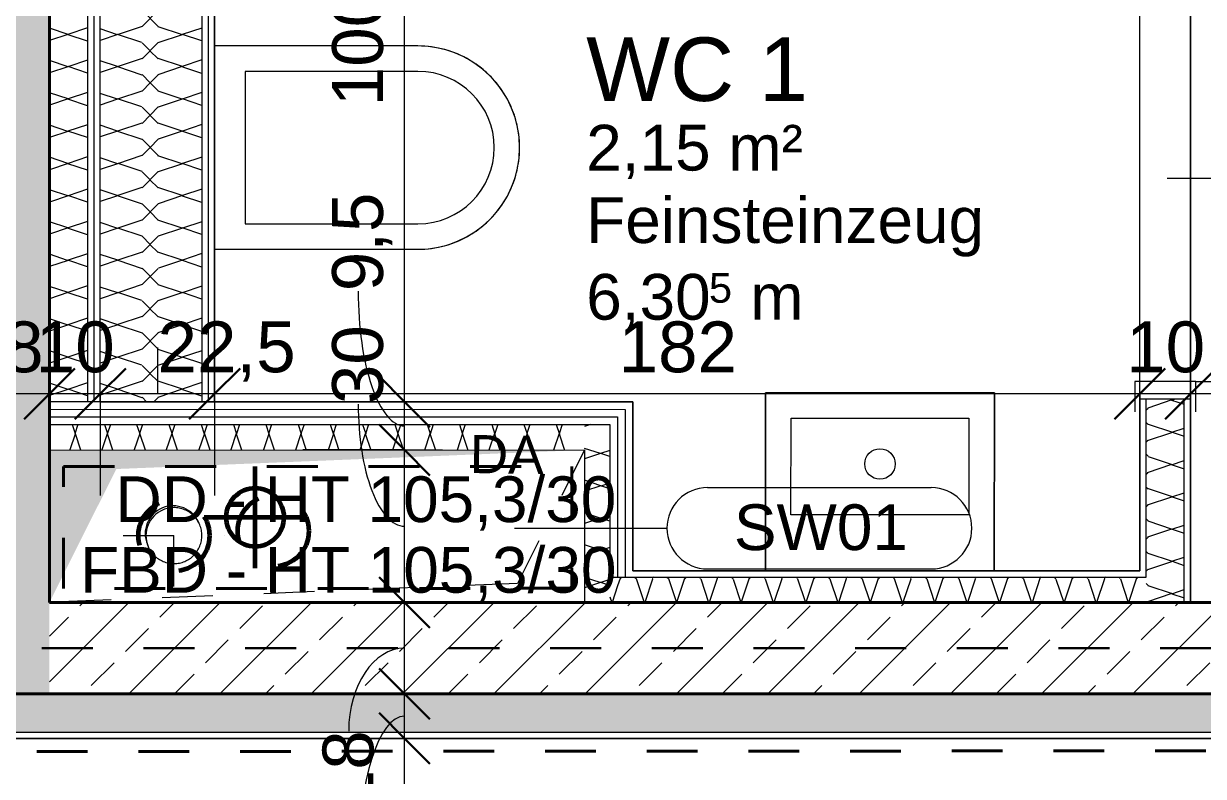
# Model space of a CAD drawing. Header units: metres. Extents: x -67.4 to -19.1, y 43.9 to 93.
# Drawn here: x -45.079 to -42.758, y 62.369 to 63.85 of the extents above; entities that cross this region are included whole.
import ezdxf

# ---------------------------------------------------------------- set-up
doc = ezdxf.new("R2010")
doc.units = ezdxf.units.M
for name, pattern in [('Strich Punkt', [0.015875, 0.00635, -0.004763, 0, -0.004763]), ('Strich Punkt Mittel', [0.015875, 0.00635, -0.004763, 0, -0.004763]), ('Verdeckt', [0.003, 0.002, -0.001])]:
    doc.linetypes.add(name, pattern=pattern)
for name, color, linetype, lineweight in [('A-DETL-GENF_', 92, 'Continuous', 13), ('A_2D', 7, 'Continuous', 13), ('A_Bemassung-50_', 4, 'Continuous', 9), ('A_Bemassung_', 4, 'Continuous', 9), ('A_Beschriftung_', 7, 'Continuous', 9), ('A_Brandabschnitte', 30, 'Verdeckt', 50), ('A_Decken', 8, 'Continuous', 13), ('A_Durchbruch_Projektion', 8, 'Verdeckt', 5), ('A_Kanal_RW', 150, 'Strich Punkt', 100), ('A_Kanal_SW', 34, 'Strich Punkt', 100), ('A_Raeume_', 7, 'Continuous', 5), ('A_Raeume_Beschriftung_', 7, 'Continuous', 9), ('A_Raster_', 1, 'Continuous', 9), ('A_Sanitaer', 3, 'Continuous', 13), ('A_Tueren', 31, 'Continuous', 13), ('A_Waende', 7, 'Continuous', 13), ('P-PIPE', 3, 'Continuous', 5), ('P-PIPE-CNTR', 3, 'Continuous', 5), ('Text', 130, 'Continuous', 9)]:
    doc.layers.add(name, color=color, linetype=linetype, lineweight=lineweight)
doc.styles.add('Arial_2', font='arial.ttf', dxfattribs={"height": 0.09})
doc.styles.add('Arial_3', font='arial.ttf', dxfattribs={"height": 0.125})
doc.styles.add('Arial_4', font='arial.ttf', dxfattribs={"height": 0.05849})
doc.styles.add('Arial_5', font='arial.ttf', dxfattribs={"height": 0.1})
doc.styles.add('Arial_7', font='arial.ttf', dxfattribs={"height": 0.075})
doc.dimstyles.new('WGA-Bemaßung', dxfattribs={"dimscale": 0.3048, "dimtxt": 0.102026, "dimasz": 0.328084, "dimexe": 0.246063, "dimexo": 0.0625, "dimgap": 0.04101, "dimtad": 1, "dimdec": 1, "dimlfac": 100, "dimrnd": 0.5, "dimdsep": 46, "dimtxsty": 'Arial_5', "dimblk1": 'OBLIQUE', "dimblk2": 'OBLIQUE', "dimsah": 1, "dimcen": 0.09, "dimdle": 0.246063, "dimazin": 2, "dimtfac": 1, "dimtdec": 4, "dimtix": 1, "dimtmove": 0, "dimatfit": 3, "dimfxl": 0.656168, "dimfxlon": 1, "dimtvp": 1, "dimtolj": 1, "dimtzin": 0, "dimarcsym": 2})
doc.dimstyles.new('WGA-Bemaßung_1', dxfattribs={"dimscale": 0.3048, "dimtxt": 0.102026, "dimasz": 0.328084, "dimexe": 0.246063, "dimexo": 0.0625, "dimgap": 0.04101, "dimtad": 1, "dimdec": 1, "dimlfac": 100, "dimrnd": 0.5, "dimdsep": 46, "dimtxsty": 'Arial_5', "dimblk1": 'OBLIQUE', "dimblk2": 'OBLIQUE', "dimsah": 1, "dimcen": 0.09, "dimdle": 0.246063, "dimazin": 2, "dimtfac": 1, "dimtdec": 4, "dimtix": 1, "dimtmove": 1, "dimatfit": 3, "dimfxl": 0.656168, "dimfxlon": 1, "dimtvp": 1, "dimtolj": 1, "dimtzin": 0, "dimarcsym": 2})
doc.dimstyles.new('WGA-Bemaßung_2', dxfattribs={"dimscale": 0.3048, "dimtxt": 0.102026, "dimasz": 0.328084, "dimexe": 0.246063, "dimexo": 0.0625, "dimgap": 0.04101, "dimtad": 1, "dimdec": 1, "dimlfac": 100, "dimrnd": 0.5, "dimdsep": 46, "dimtxsty": 'Arial_5', "dimblk1": 'OBLIQUE', "dimblk2": 'OBLIQUE', "dimsah": 1, "dimcen": 0.09, "dimdle": 0.246063, "dimazin": 2, "dimtfac": 1, "dimtdec": 4, "dimtix": 1, "dimtmove": 2, "dimatfit": 3, "dimfxl": 0.656168, "dimfxlon": 1, "dimtvp": 1, "dimtolj": 1, "dimtzin": 0, "dimarcsym": 2})
doc.dimstyles.new('WGA-Bemaßung_4', dxfattribs={"dimscale": 0.3048, "dimtxt": 0.102026, "dimasz": 0.328084, "dimexe": 0.246063, "dimexo": 0.0625, "dimgap": 0.04101, "dimtad": 1, "dimdec": 1, "dimlfac": 100, "dimrnd": 0.5, "dimdsep": 46, "dimtxsty": 'Arial_5', "dimblk1": 'OBLIQUE', "dimblk2": 'OBLIQUE', "dimsah": 1, "dimcen": 0.09, "dimdle": 0.246063, "dimazin": 2, "dimtfac": 1, "dimtdec": 4, "dimtix": 1, "dimtmove": 0, "dimatfit": 3, "dimfxl": 0.656168, "dimfxlon": 1, "dimtvp": 1, "dimtolj": 1, "dimtzin": 0, "dimarcsym": 2})
pattern_1 = [(45, (0, 0), (-0.08980256, 0.08980256), []), (45, (0.0898, 0), (-0.08980256, 0.08980256), [0.0635, -0.03175])]

# ---------------------------------------------------------------- blocks, each defined once
blk = doc.blocks.new('UZ_D1 - SL_0800x2000_Zimmertür_Stahlzarge_GK-7175609-263_PP_00EG_BT2')
at = {"layer": 'A_Tueren', "lineweight": 5}
for p, q in [((0.4, 0.06), (0.4, 0.86)), ((-0.46, 0.06), (-0.4, 0.06)), ((-0.4, 0.06), (-0.4, -0.06)), ((0.4, 0.06), (0.4, -0.06)), ((0.46, 0.06), (0.4, 0.06)), ((-0.4, -0.06), (-0.46, -0.06)), ((0.4, -0.06), (0.46, -0.06))]:
    blk.add_line(p, q, dxfattribs=at)
blk.add_arc((0.4, 0.06), 0.8, 90, 180, dxfattribs=at)
blk = doc.blocks.new('Sani_WC-Wandbasierend - 400x600-3803100-263_PP_00EG_BT2')
at = {"layer": 'A_Sanitaer', "lineweight": 5}
for p, q in [((-0.075, 0.5125), (-0.075, 0.1125)), ((-0.075, 0.5125), (-0.075, 0.1125)), ((-0.025, 0.5125), (-0.025, 0.1725)), ((0.275, 0.1725), (0.275, 0.5125)), ((0.325, 0.1125), (0.325, 0.5125)), ((0.325, 0.1125), (0.325, 0.5125)), ((-0.025, 0.1725), (0.275, 0.1725)), ((-0.075, 0.1125), (0.325, 0.1125))]:
    blk.add_line(p, q, dxfattribs=at)
for radius, start, end in [(0.2, 0, 180), (0.2, 112.8529, 118.3339), (0.2, 101.334, 112.8529), (0.2, 97.6033, 101.334), (0.2, 82.3967, 97.6033), (0.2, 78.666, 82.3967), (0.2, 67.1471, 78.666), (0.2, 61.6661, 67.1471), (0.2, 118.3339, 128.1952), (0.2, 51.8048, 61.6661), (0.2, 134.0719, 143.7338), (0.15, 0, 180), (0.2, 128.1952, 134.0719), (0.2, 45.9281, 51.8048), (0.2, 36.2662, 45.9281), (0.2, 143.7338, 149.4915), (0.2, 30.5085, 36.2662), (0.2, 152.2044, 159.851), (0.2, 149.4915, 152.0709), (0.2, 20.149, 30.5085), (0.2, 159.851, 164.7803), (0.2, 15.2197, 20.149), (0.2, 164.7803, 180), (0.2, 0, 15.2197)]:
    blk.add_arc((0.125, 0.5125), radius, start, end, dxfattribs=at)
blk = doc.blocks.new('Symbol_Schatten_Verdeckt_unten - Bodendurchbruch_Schatten_Verdeckt_unten-5766305-263_PP_00EG_BT2')
at = {"layer": 'A_Durchbruch_Projektion'}
for p, q in [((-0.3948, 0.1125), (0.5263, 0.15)), ((-0.5263, -0.15), (-0.3948, 0.1125))]:
    blk.add_line(p, q, dxfattribs=at)
blk = doc.blocks.new('Symbol_Schatten - Bodendurchbruch_Schatten-5766304-263_PP_00EG_BT2')
at = {"layer": 'A-DETL-GENF_'}
blk.add_hatch(color=256, dxfattribs=at).paths.add_polyline_path([(-0.5263, -0.15), (-0.3948, 0.1125), (0.5263, 0.15), (-0.5263, 0.15), (-0.5263, 0.024)])
blk = doc.blocks.new('Sani_Handwaschbecken_Wandbasiert_eckig - 450 x 350-10186221-263_PP_00EG_BT2')
at = {"layer": 'A_Sanitaer', "lineweight": 5}
for p, q in [((0.3476, 0.3813), (-0.1024, 0.3813)), ((-0.1024, 0.3813), (-0.1024, 0.0313)), ((-0.1024, 0.0313), (-0.1024, 0.3813)), ((-0.1024, 0.3813), (0.3476, 0.3813)), ((0.3476, 0.0313), (0.3476, 0.3813)), ((0.3476, 0.3813), (0.3476, 0.0313)), ((-0.0524, 0.1413), (-0.0524, 0.3313)), ((-0.0524, 0.3313), (0.2976, 0.3313)), ((0.2976, 0.3313), (0.2976, 0.1413)), ((0.2976, 0.1413), (-0.0524, 0.1413))]:
    blk.add_line(p, q, dxfattribs=at)
blk.add_circle((0.1226, 0.2413), 0.03, dxfattribs=at)
blk = doc.blocks.new('BS_Tuer_PP - rechts-10002445-263_PP_00EG_BT2')
at = {"layer": 'A_Beschriftung_'}
blk.add_line((0, 0.000124), (0, -0.010513), dxfattribs=at)
blk = doc.blocks.new('DIMBLOCK181-263_PP_00EG_BT2')
at = {"layer": 'A_Bemassung-50_', "lineweight": 35, "transparency": 16777216}
for p, q in [((-44.3301, 62.4438), (-44.3801, 62.4938)), ((-44.3301, 62.4438), (-44.2801, 62.3938)), ((-44.3302, 60.6361), (-44.3802, 60.6861)), ((-44.3302, 60.6361), (-44.2802, 60.5861))]:
    blk.add_line(p, q, dxfattribs=at)
at = {"layer": 'A_Bemassung-50_', "transparency": 16777216}
for p, q in [((-44.3301, 62.4438), (-44.5301, 62.4438)), ((-44.3302, 60.6361), (-44.3301, 62.4438)), ((-44.3301, 62.4438), (-44.2551, 62.4438)), ((-44.3302, 60.6361), (-44.5302, 60.6361)), ((-44.3302, 60.6361), (-44.2552, 60.6361))]:
    blk.add_line(p, q, dxfattribs=at)
at = {"layer": 'A_Bemassung-50_', "color": 0, "transparency": 16777216, "insert": (-44.4725, 61.4246), "char_height": 0.1, "width": 0.276883, "attachment_point": 1, "rotation": 90, "line_spacing_factor": 0.941778, "style": 'Arial_5'}
blk.add_mtext('181', dxfattribs=at)
blk = doc.blocks.new('_Oblique')
at = {"color": 0, "linetype": 'ByBlock', "lineweight": -2}
blk.add_line((-0.5, -0.5), (0.5, 0.5), dxfattribs=at)
blk = doc.blocks.new('DIMBLOCK182-263_PP_00EG_BT2')
at = {"layer": 'A_Bemassung-50_', "lineweight": 35, "transparency": 16777216}
for p, q in [((-44.3301, 62.5313), (-44.3801, 62.5813)), ((-44.3301, 62.5313), (-44.2801, 62.4813)), ((-44.3301, 62.4438), (-44.3801, 62.4938)), ((-44.3301, 62.4438), (-44.2801, 62.3938))]:
    blk.add_line(p, q, dxfattribs=at)
at = {"layer": 'A_Bemassung-50_', "transparency": 16777216}
for p, q in [((-44.3301, 62.5313), (-44.4363, 62.5313)), ((-44.3301, 62.4438), (-44.3301, 62.5313)), ((-44.3301, 62.5313), (-44.2551, 62.5313)), ((-44.3301, 62.4438), (-44.5301, 62.4438)), ((-44.3301, 62.4438), (-44.2551, 62.4438))]:
    blk.add_line(p, q, dxfattribs=at)
blk.add_ellipse((-44.3301, 62.2039), major_axis=(0, 0.2836), ratio=0.320769, start_param=0, end_param=1.570796, dxfattribs=at)
at = {"layer": 'A_Bemassung-50_', "color": 0, "transparency": 16777216, "insert": (-44.4725, 62.127), "char_height": 0.1, "width": 0.092294, "attachment_point": 1, "rotation": 90, "line_spacing_factor": 0.941778, "style": 'Arial_5'}
blk.add_mtext('9', dxfattribs=at)
blk = doc.blocks.new('DIMBLOCK183-263_PP_00EG_BT2')
at = {"layer": 'A_Bemassung-50_', "lineweight": 35, "transparency": 16777216}
for p, q in [((-44.3301, 62.7113), (-44.3801, 62.7613)), ((-44.3301, 62.7113), (-44.2801, 62.6613)), ((-44.3301, 62.5313), (-44.3801, 62.5813)), ((-44.3301, 62.5313), (-44.2801, 62.4813))]:
    blk.add_line(p, q, dxfattribs=at)
at = {"layer": 'A_Bemassung-50_', "transparency": 16777216}
for p, q in [((-44.3301, 62.7113), (-44.5301, 62.7113)), ((-44.3301, 62.5313), (-44.3301, 62.7113)), ((-44.3301, 62.7113), (-44.2551, 62.7113)), ((-44.3301, 62.5313), (-44.4363, 62.5313)), ((-44.3301, 62.5313), (-44.2551, 62.5313))]:
    blk.add_line(p, q, dxfattribs=at)
blk.add_ellipse((-44.3301, 62.4581), major_axis=(0, 0.1631), ratio=0.672834, start_param=0, end_param=1.570796, dxfattribs=at)
at = {"layer": 'A_Bemassung-50_', "color": 0, "transparency": 16777216, "insert": (-44.4912, 62.3043), "char_height": 0.1, "width": 0.184588, "attachment_point": 1, "rotation": 90, "line_spacing_factor": 0.941778, "style": 'Arial_5'}
blk.add_mtext('18', dxfattribs=at)
blk = doc.blocks.new('DIMBLOCK184-263_PP_00EG_BT2')
at = {"layer": 'A_Bemassung-50_', "lineweight": 35, "transparency": 16777216}
for p, q in [((-44.3301, 63.0113), (-44.3801, 63.0613)), ((-44.3301, 63.0113), (-44.2801, 62.9613)), ((-44.3301, 62.7113), (-44.3801, 62.7613)), ((-44.3301, 62.7113), (-44.2801, 62.6613))]:
    blk.add_line(p, q, dxfattribs=at)
at = {"layer": 'A_Bemassung-50_', "transparency": 16777216}
for p, q in [((-44.3301, 63.0113), (-44.5301, 63.0113)), ((-44.3301, 62.7113), (-44.3301, 63.0113)), ((-44.3301, 63.0113), (-44.2551, 63.0113)), ((-44.3301, 62.7113), (-44.5301, 62.7113)), ((-44.3301, 62.7113), (-44.2551, 62.7113))]:
    blk.add_line(p, q, dxfattribs=at)
blk.add_ellipse((-44.3301, 63.1015), major_axis=(0, 0.2402), ratio=0.378706, start_param=1.570796, end_param=3.141593, dxfattribs=at)
at = {"layer": 'A_Bemassung-50_', "color": 0, "transparency": 16777216, "insert": (-44.4724, 63.1015), "char_height": 0.1, "width": 0.184588, "attachment_point": 1, "rotation": 90, "line_spacing_factor": 0.941778, "style": 'Arial_5'}
blk.add_mtext('30', dxfattribs=at)
blk = doc.blocks.new('DIMBLOCK185-263_PP_00EG_BT2')
at = {"layer": 'A_Bemassung-50_', "lineweight": 35, "transparency": 16777216}
for p, q in [((-44.3301, 63.1063), (-44.3801, 63.1563)), ((-44.3301, 63.1063), (-44.2801, 63.0563)), ((-44.3301, 63.0113), (-44.3801, 63.0613)), ((-44.3301, 63.0113), (-44.2801, 62.9613))]:
    blk.add_line(p, q, dxfattribs=at)
at = {"layer": 'A_Bemassung-50_', "transparency": 16777216}
for p, q in [((-44.3301, 63.1063), (-44.5301, 63.1063)), ((-44.3301, 63.0113), (-44.3301, 63.1063)), ((-44.3301, 63.1063), (-44.2551, 63.1063)), ((-44.3301, 63.0113), (-44.5301, 63.0113)), ((-44.3301, 63.0113), (-44.2551, 63.0113))]:
    blk.add_line(p, q, dxfattribs=at)
blk.add_ellipse((-44.3301, 63.3237), major_axis=(0, 0.2649), ratio=0.343419, start_param=1.570796, end_param=3.141593, dxfattribs=at)
at = {"layer": 'A_Bemassung-50_', "color": 0, "transparency": 16777216, "insert": (-44.4724, 63.3237), "char_height": 0.1, "width": 0.231677, "attachment_point": 1, "rotation": 90, "line_spacing_factor": 0.941778, "style": 'Arial_5'}
blk.add_mtext('9,5', dxfattribs=at)
blk = doc.blocks.new('DIMBLOCK186-263_PP_00EG_BT2')
at = {"layer": 'A_Bemassung-50_', "lineweight": 35, "transparency": 16777216}
for p, q in [((-44.3301, 64.1063), (-44.3801, 64.1563)), ((-44.3301, 64.1063), (-44.2801, 64.0563)), ((-44.3301, 63.1063), (-44.3801, 63.1563)), ((-44.3301, 63.1063), (-44.2801, 63.0563))]:
    blk.add_line(p, q, dxfattribs=at)
at = {"layer": 'A_Bemassung-50_', "transparency": 16777216}
for p, q in [((-44.3301, 64.1063), (-44.5301, 64.1063)), ((-44.3301, 63.1063), (-44.3301, 64.1063)), ((-44.3301, 64.1063), (-44.2551, 64.1063)), ((-44.3301, 63.1063), (-44.5301, 63.1063)), ((-44.3301, 63.1063), (-44.2551, 63.1063))]:
    blk.add_line(p, q, dxfattribs=at)
at = {"layer": 'A_Bemassung-50_', "color": 0, "transparency": 16777216, "insert": (-44.4724, 63.6877), "char_height": 0.1, "width": 0.276883, "attachment_point": 1, "rotation": 90, "line_spacing_factor": 0.941778, "style": 'Arial_5'}
blk.add_mtext('100', dxfattribs=at)
blk = doc.blocks.new('BS_Wand_Lollipop - rechts_oben-2026913-263_PP_00EG_BT2')
at = {"layer": 'A_Beschriftung_'}
for p, q in [((0.0046, 0.0016), (0.0134, 0.0016)), ((-0.003, 0), (0.003, 0)), ((0.0046, -0.0016), (0.0134, -0.0016))]:
    blk.add_line(p, q, dxfattribs=at)
for centre, start, end in [((0.0046, 0), 90, 270), ((0.0134, 0), 270, 90)]:
    blk.add_arc(centre, 0.0016, start, end, dxfattribs=at)
blk = doc.blocks.new('DIMBLOCK536-263_PP_00EG_BT2')
at = {"layer": 'A_Bemassung-50_', "transparency": 16777216}
for p, q in [((-42.7835, 63.1218), (-42.7835, 63.1968)), ((-41.2335, 63.1218), (-41.2335, 63.1968)), ((-41.2335, 63.1218), (-42.7835, 63.1218)), ((-42.7835, 63.1218), (-42.7835, 62.9218)), ((-41.2335, 63.1218), (-41.2335, 62.9218))]:
    blk.add_line(p, q, dxfattribs=at)
at = {"layer": 'A_Bemassung-50_', "lineweight": 35, "transparency": 16777216}
for p, q in [((-42.7835, 63.1218), (-42.7335, 63.1718)), ((-41.2335, 63.1218), (-41.1835, 63.1718)), ((-42.7835, 63.1218), (-42.8335, 63.0718)), ((-41.2335, 63.1218), (-41.2835, 63.0718))]:
    blk.add_line(p, q, dxfattribs=at)
at = {"layer": 'A_Bemassung-50_', "color": 0, "transparency": 16777216, "insert": (-41.8278, 63.2641), "char_height": 0.1, "width": 0.276883, "attachment_point": 1, "rotation": 359.9983, "line_spacing_factor": 0.941778, "style": 'Arial_5'}
blk.add_mtext('155', dxfattribs=at)
blk = doc.blocks.new('DIMBLOCK537-263_PP_00EG_BT2')
at = {"layer": 'A_Bemassung-50_', "transparency": 16777216}
for p, q in [((-42.8835, 63.1218), (-42.8835, 63.1968)), ((-42.7835, 63.1218), (-42.7835, 63.1968)), ((-42.7835, 63.1218), (-42.8835, 63.1218)), ((-42.8835, 63.1218), (-42.8835, 62.9218)), ((-42.7835, 63.1218), (-42.7835, 62.9218))]:
    blk.add_line(p, q, dxfattribs=at)
at = {"layer": 'A_Bemassung-50_', "lineweight": 35, "transparency": 16777216}
for p, q in [((-42.8835, 63.1218), (-42.8335, 63.1718)), ((-42.7835, 63.1218), (-42.7335, 63.1718)), ((-42.8835, 63.1218), (-42.9335, 63.0718)), ((-42.7835, 63.1218), (-42.8335, 63.0718))]:
    blk.add_line(p, q, dxfattribs=at)
at = {"layer": 'A_Bemassung-50_', "color": 0, "transparency": 16777216, "insert": (-42.9104, 63.2642), "char_height": 0.1, "width": 0.184588, "attachment_point": 1, "rotation": 359.9983, "line_spacing_factor": 0.941778, "style": 'Arial_5'}
blk.add_mtext('10', dxfattribs=at)
blk = doc.blocks.new('DIMBLOCK538-263_PP_00EG_BT2')
at = {"layer": 'A_Bemassung-50_', "transparency": 16777216}
for p, q in [((-44.7035, 63.1219), (-44.7035, 63.1969)), ((-42.8835, 63.1218), (-42.8835, 63.1968)), ((-42.8835, 63.1218), (-44.7035, 63.1219)), ((-44.7035, 63.1219), (-44.7035, 62.9219)), ((-42.8835, 63.1218), (-42.8835, 62.9218))]:
    blk.add_line(p, q, dxfattribs=at)
at = {"layer": 'A_Bemassung-50_', "lineweight": 35, "transparency": 16777216}
for p, q in [((-44.7035, 63.1219), (-44.6535, 63.1719)), ((-42.8835, 63.1218), (-42.8335, 63.1718)), ((-44.7035, 63.1219), (-44.7535, 63.0719)), ((-42.8835, 63.1218), (-42.9335, 63.0718))]:
    blk.add_line(p, q, dxfattribs=at)
at = {"layer": 'A_Bemassung-50_', "color": 0, "transparency": 16777216, "insert": (-43.9089, 63.2642), "char_height": 0.1, "width": 0.276883, "attachment_point": 1, "rotation": 359.9983, "line_spacing_factor": 0.941778, "style": 'Arial_5'}
blk.add_mtext('182', dxfattribs=at)
blk = doc.blocks.new('DIMBLOCK539-263_PP_00EG_BT2')
at = {"layer": 'A_Bemassung-50_', "transparency": 16777216}
for p, q in [((-44.9285, 63.1219), (-44.9285, 63.1969)), ((-44.7035, 63.1219), (-44.7035, 63.1969)), ((-44.7035, 63.1219), (-44.9285, 63.1219)), ((-44.9285, 63.1219), (-44.9285, 62.9219)), ((-44.7035, 63.1219), (-44.7035, 62.9219))]:
    blk.add_line(p, q, dxfattribs=at)
at = {"layer": 'A_Bemassung-50_', "lineweight": 35, "transparency": 16777216}
for p, q in [((-44.9285, 63.1219), (-44.8785, 63.1719)), ((-44.7035, 63.1219), (-44.6535, 63.1719)), ((-44.9285, 63.1219), (-44.9785, 63.0719)), ((-44.7035, 63.1219), (-44.7535, 63.0719))]:
    blk.add_line(p, q, dxfattribs=at)
at = {"layer": 'A_Bemassung-50_', "transparency": 16777216}
blk.add_ellipse((-44.8159, 63.1219), major_axis=(0, 0.091), ratio=0.001959, start_param=0, end_param=1.570796, dxfattribs=at)
at = {"layer": 'A_Bemassung-50_', "color": 0, "transparency": 16777216, "insert": (-44.8159, 63.2642), "char_height": 0.1, "width": 0.323972, "attachment_point": 1, "rotation": 359.9983, "line_spacing_factor": 0.941778, "style": 'Arial_5'}
blk.add_mtext('22,5', dxfattribs=at)
blk = doc.blocks.new('DIMBLOCK540-263_PP_00EG_BT2')
at = {"layer": 'A_Bemassung-50_', "transparency": 16777216}
for p, q in [((-45.0285, 63.1219), (-45.0285, 63.1969)), ((-44.9285, 63.1219), (-44.9285, 63.1969)), ((-44.9285, 63.1219), (-45.0285, 63.1219)), ((-45.0285, 63.1219), (-45.0285, 62.9219)), ((-44.9285, 63.1219), (-44.9285, 62.9219))]:
    blk.add_line(p, q, dxfattribs=at)
at = {"layer": 'A_Bemassung-50_', "lineweight": 35, "transparency": 16777216}
for p, q in [((-45.0285, 63.1219), (-44.9785, 63.1719)), ((-44.9285, 63.1219), (-44.8785, 63.1719)), ((-45.0285, 63.1219), (-45.0785, 63.0719)), ((-44.9285, 63.1219), (-44.9785, 63.0719))]:
    blk.add_line(p, q, dxfattribs=at)
at = {"layer": 'A_Bemassung-50_', "color": 0, "transparency": 16777216, "insert": (-45.0554, 63.2642), "char_height": 0.1, "width": 0.184588, "attachment_point": 1, "rotation": 359.9983, "line_spacing_factor": 0.941778, "style": 'Arial_5'}
blk.add_mtext('10', dxfattribs=at)
blk = doc.blocks.new('DIMBLOCK541-263_PP_00EG_BT2')
at = {"layer": 'A_Bemassung-50_', "transparency": 16777216}
for p, q in [((-45.2085, 63.1219), (-45.2085, 63.1969)), ((-45.0285, 63.1219), (-45.0285, 63.1969)), ((-45.0285, 63.1219), (-45.2085, 63.1219)), ((-45.2085, 63.1219), (-45.2085, 62.9219)), ((-45.0285, 63.1219), (-45.0285, 62.9219))]:
    blk.add_line(p, q, dxfattribs=at)
at = {"layer": 'A_Bemassung-50_', "lineweight": 35, "transparency": 16777216}
for p, q in [((-45.2085, 63.1219), (-45.1585, 63.1719)), ((-45.0285, 63.1219), (-44.9785, 63.1719)), ((-45.2085, 63.1219), (-45.2585, 63.0719)), ((-45.0285, 63.1219), (-45.0785, 63.0719))]:
    blk.add_line(p, q, dxfattribs=at)
at = {"layer": 'A_Bemassung-50_', "color": 0, "transparency": 16777216, "insert": (-45.1954, 63.2642), "char_height": 0.1, "width": 0.184588, "attachment_point": 1, "rotation": 359.9983, "line_spacing_factor": 0.941778, "style": 'Arial_5'}
blk.add_mtext('18', dxfattribs=at)

msp = doc.modelspace()

# ---------------------------------------------------------------- hatches: boundary and pattern name
at = {"layer": 'A_Waende', "lineweight": 5}
h = msp.add_hatch(dxfattribs=at)
h.set_pattern_fill('FP_3', color=250, style=0, pattern_type=2)
h.set_pattern_definition(pattern_1)
h.paths.add_polyline_path([(-45.0286, 62.5313), (-45.0282, 75.6964), (-45.2082, 75.6963), (-45.2084, 62.5313), (-45.0395, 62.5313)])
h = msp.add_hatch(dxfattribs=at)
h.set_pattern_fill('FP_65', color=250, angle=-112.36, style=0, pattern_type=2)
h.set_pattern_definition([(314.998, (-42.88325, 63.45816), (0.253995, -0.127012), [0.02245, -0.15715]), (314.998, (-42.77266, 63.41158), (0.253995, -0.127012), [0.02245, -0.15715]), (314.998, (-42.88312, 63.39539), (0.253995, -0.127012), [0.02245, -0.15715]), (314.998, (-42.77198, 63.34751), (0.253995, -0.127012), [0.02245, -0.15715]), (341.563, (-42.8678, 63.44315), (0.5079932, -0.1270184), [0.0502, -0.35141]), (341.563, (-42.82042, 63.426903), (0.5079932, -0.1270184), [0.0502, -0.35141]), (341.563, (-42.86805, 63.379455), (0.5079932, -0.1270184), [0.0502, -0.35141]), (341.563, (-42.82067, 63.36321), (0.5079932, -0.1270184), [0.0502, -0.35141]), (44.998, (-42.77272, 63.442965), (-0.254004, -0.126995), [0.02245, -0.15715]), (44.998, (-42.88312, 63.39539), (-0.254004, -0.126995), [0.02245, -0.15715]), (44.998, (-42.77205, 63.37889), (-0.254004, -0.126995), [0.02245, -0.15715]), (44.998, (-42.88337, 63.33169), (-0.254004, -0.126995), [0.02245, -0.15715]), (18.433, (-42.82042, 63.426903), (-0.508002, -0.126983), [0.0502, -0.35141]), (18.433, (-42.868117, 63.41084), (-0.508002, -0.126983), [0.0502, -0.35141]), (18.433, (-42.82067, 63.36321), (-0.508002, -0.126983), [0.0502, -0.35141]), (18.433, (-42.867986, 63.34807), (-0.508002, -0.126983), [0.0502, -0.35141])])
h.paths.add_polyline_path([(-42.796, 62.7112), (-42.796, 62.7612), (-42.871, 62.7612), (-42.871, 62.7112)])
h.paths.add_polyline_path([(-42.871, 62.7612), (-42.796, 62.7612), (-42.796, 63.1112), (-42.871, 63.1112), (-42.871, 62.7612)])
h.paths.add_polyline_path([(-42.796, 63.9812), (-42.796, 64.1937), (-42.871, 64.1937), (-42.871, 63.9812)])
h = msp.add_hatch(dxfattribs=at)
h.set_pattern_fill('FP_17', color=250, angle=247.64, style=0, pattern_type=2)
h.set_pattern_definition([(134.998, (-44.92864, 63.60642), (-0.253995, 0.127012), [0.02245, -0.15715]), (134.998, (-45.03978, 63.6543), (-0.253995, 0.127012), [0.02245, -0.15715]), (134.998, (-44.92839, 63.67011), (-0.253995, 0.127012), [0.02245, -0.15715]), (134.998, (-45.03991, 63.71707), (-0.253995, 0.127012), [0.02245, -0.15715]), (161.563, (-44.944638, 63.62273), (-0.5079932, 0.1270184), [0.0502, -0.35141]), (161.563, (-44.9924, 63.638054), (-0.5079932, 0.1270184), [0.0502, -0.35141]), (161.563, (-44.94477, 63.6855), (-0.5079932, 0.1270184), [0.0502, -0.35141]), (161.563, (-44.99215, 63.701748), (-0.5079932, 0.1270184), [0.0502, -0.35141]), (224.998, (-45.0401, 63.62199), (0.254004, 0.126995), [0.02245, -0.15715]), (224.998, (-44.92839, 63.67011), (0.254004, 0.126995), [0.02245, -0.15715]), (224.998, (-45.03985, 63.685685), (0.254004, 0.126995), [0.02245, -0.15715]), (224.998, (-44.92852, 63.73288), (0.254004, 0.126995), [0.02245, -0.15715]), (198.433, (-44.9924, 63.638054), (0.508002, 0.126983), [0.0502, -0.35141]), (198.433, (-44.944703, 63.654116), (0.508002, 0.126983), [0.0502, -0.35141]), (198.433, (-44.99215, 63.701748), (0.508002, 0.126983), [0.0502, -0.35141]), (198.433, (-44.944453, 63.71781), (0.508002, 0.126983), [0.0502, -0.35141])])
h.paths.add_polyline_path([(-44.9535, 63.1063), (-44.9535, 64.1188), (-45.0285, 64.1188), (-45.0285, 63.1063), (-45.0275, 63.1063)])
h = msp.add_hatch(dxfattribs=at)
h.set_pattern_fill('FP_20', color=250, angle=247.64, style=0, pattern_type=2)
h.set_pattern_definition([(134.998, (-44.70356, 63.606825), (-0.253995, 0.127012), [0.02245, -0.15715]), (134.998, (-44.815085, 63.65378), (-0.253995, 0.127012), [0.02245, -0.15715]), (134.998, (-44.70369, 63.66959), (-0.253995, 0.127012), [0.02245, -0.15715]), (134.998, (-44.814835, 63.717475), (-0.253995, 0.127012), [0.02245, -0.15715]), (161.563, (-44.719016, 63.621832), (-0.5079932, 0.1270184), [0.0502, -0.35141]), (161.563, (-44.767322, 63.63846), (-0.5079932, 0.1270184), [0.0502, -0.35141]), (161.563, (-44.71969, 63.685907), (-0.5079932, 0.1270184), [0.0502, -0.35141]), (161.563, (-44.767453, 63.70123), (-0.5079932, 0.1270184), [0.0502, -0.35141]), (224.998, (-44.81502, 63.6224), (0.254004, 0.126995), [0.02245, -0.15715]), (224.998, (-44.70369, 63.66959), (0.254004, 0.126995), [0.02245, -0.15715]), (224.998, (-44.81477, 63.68609), (0.254004, 0.126995), [0.02245, -0.15715]), (224.998, (-44.70344, 63.73329), (0.254004, 0.126995), [0.02245, -0.15715]), (198.433, (-44.767322, 63.63846), (0.508002, 0.126983), [0.0502, -0.35141]), (198.433, (-44.719626, 63.65452), (0.508002, 0.126983), [0.0502, -0.35141]), (198.433, (-44.767453, 63.70123), (0.508002, 0.126983), [0.0502, -0.35141]), (198.433, (-44.719756, 63.71729), (0.508002, 0.126983), [0.0502, -0.35141])])
h.paths.add_polyline_path([(-44.7285, 63.1063), (-44.7285, 64.1188), (-44.9285, 64.1187), (-44.9285, 63.1063)])
h = msp.add_hatch(dxfattribs=at)
h.set_pattern_fill('FP_19', color=250, angle=-112.36, style=0, pattern_type=2)
h.set_pattern_definition([(224.998, (-44.50175, 63.10643), (-0.127012, -0.253995), [0.02245, -0.15715]), (224.998, (-44.54963, 62.99529), (-0.127012, -0.253995), [0.02245, -0.15715]), (224.998, (-44.56545, 63.10668), (-0.127012, -0.253995), [0.02245, -0.15715]), (224.998, (-44.61333, 62.99554), (-0.127012, -0.253995), [0.02245, -0.15715]), (251.563, (-44.518065, 63.09043), (-0.1270184, -0.5079932), [0.0502, -0.35141]), (251.563, (-44.53431, 63.04305), (-0.1270184, -0.5079932), [0.0502, -0.35141]), (251.563, (-44.58176, 63.09068), (-0.1270184, -0.5079932), [0.0502, -0.35141]), (251.563, (-44.59708, 63.042918), (-0.1270184, -0.5079932), [0.0502, -0.35141]), (314.998, (-44.51825, 62.99535), (-0.126995, 0.254004), [0.02245, -0.15715]), (314.998, (-44.56545, 63.10668), (-0.126995, 0.254004), [0.02245, -0.15715]), (314.998, (-44.58102, 62.99522), (-0.126995, 0.254004), [0.02245, -0.15715]), (314.998, (-44.62952, 63.106), (-0.126995, 0.254004), [0.02245, -0.15715]), (288.433, (-44.53431, 63.04305), (-0.126983, 0.508002), [0.0502, -0.35141]), (288.433, (-44.54945, 63.090365), (-0.126983, 0.508002), [0.0502, -0.35141]), (288.433, (-44.59708, 63.042918), (-0.126983, 0.508002), [0.0502, -0.35141]), (288.433, (-44.613144, 63.090614), (-0.126983, 0.508002), [0.0502, -0.35141])])
h.paths.add_polyline_path([(-43.9758, 63.0112), (-43.9758, 63.0612), (-45.0285, 63.0613), (-45.0285, 63.0113), (-43.9758, 63.0112)])
h = msp.add_hatch(dxfattribs=at)
h.set_pattern_fill('FP_18', color=250, angle=247.64, style=0, pattern_type=2)
h.set_pattern_definition([(135, (-43.88139, 62.90855), (-0.253995, 0.127012), [0.02245, -0.15715]), (135, (-43.9916, 62.95605), (-0.253995, 0.127012), [0.02245, -0.15715]), (134.998, (-43.88114, 62.97224), (-0.253995, 0.127012), [0.02245, -0.15715]), (134.998, (-43.99228, 63.02012), (-0.253995, 0.127012), [0.02245, -0.15715]), (161.563, (-43.89646, 62.92448), (-0.507993, 0.1270184), [0.0502, -0.35141]), (161.563, (-43.94384, 62.940725), (-0.507993, 0.1270184), [0.0502, -0.35141]), (161.563, (-43.89621, 62.988173), (-0.507993, 0.1270184), [0.0502, -0.35141]), (161.563, (-43.944897, 63.003875), (-0.507993, 0.1270184), [0.0502, -0.35141]), (225, (-43.99154, 62.92466), (0.254004, 0.126995), [0.02245, -0.15715]), (224.998, (-43.88114, 62.97224), (0.254004, 0.126995), [0.02245, -0.15715]), (224.998, (-43.99221, 62.98874), (0.254004, 0.126995), [0.02245, -0.15715]), (224.998, (-43.88089, 63.035935), (0.254004, 0.126995), [0.02245, -0.15715]), (198.433, (-43.94384, 62.940725), (0.508002, 0.126983), [0.0502, -0.35141]), (198.433, (-43.896525, 62.955863), (0.508002, 0.126983), [0.0502, -0.35141]), (198.433, (-43.944897, 63.003875), (0.508002, 0.126983), [0.0502, -0.35141]), (198.433, (-43.8972, 63.019938), (0.508002, 0.126983), [0.0502, -0.35141])])
h.paths.add_polyline_path([(-43.9258, 62.7112), (-43.9258, 63.0612), (-43.9758, 63.0612), (-43.9758, 62.7112)])
h = msp.add_hatch(dxfattribs=at)
h.set_pattern_fill('FP_106', color=250, angle=-112.36, style=0, pattern_type=2)
h.set_pattern_definition([(224.998, (-43.38223, 62.7735), (-0.127012, -0.253995), [0.02245, -0.15715]), (224.998, (-43.43011, 62.66236), (-0.127012, -0.253995), [0.02245, -0.15715]), (224.998, (-43.445925, 62.77375), (-0.127012, -0.253995), [0.02245, -0.15715]), (224.998, (-43.49381, 62.66261), (-0.127012, -0.253995), [0.02245, -0.15715]), (251.563, (-43.398163, 62.75843), (-0.1270184, -0.5079932), [0.0502, -0.35141]), (251.563, (-43.413866, 62.709742), (-0.1270184, -0.5079932), [0.0502, -0.35141]), (251.563, (-43.461313, 62.757374), (-0.1270184, -0.5079932), [0.0502, -0.35141]), (251.563, (-43.47756, 62.70999), (-0.1270184, -0.5079932), [0.0502, -0.35141]), (314.998, (-43.3978, 62.662045), (-0.126995, 0.254004), [0.02245, -0.15715]), (314.998, (-43.445925, 62.77375), (-0.126995, 0.254004), [0.02245, -0.15715]), (314.998, (-43.4615, 62.662295), (-0.126995, 0.254004), [0.02245, -0.15715]), (314.998, (-43.50962, 62.774), (-0.126995, 0.254004), [0.02245, -0.15715]), (288.433, (-43.413866, 62.709742), (-0.126983, 0.508002), [0.0502, -0.35141]), (288.433, (-43.42993, 62.75744), (-0.126983, 0.508002), [0.0502, -0.35141]), (288.433, (-43.47756, 62.70999), (-0.126983, 0.508002), [0.0502, -0.35141]), (288.433, (-43.493622, 62.75769), (-0.126983, 0.508002), [0.0502, -0.35141])])
h.paths.add_polyline_path([(-43.9109, 62.7612), (-43.9258, 62.7612), (-43.9258, 62.7112), (-43.9109, 62.7112)])
h.paths.add_polyline_path([(-42.8835, 62.7112), (-42.871, 62.7112), (-42.871, 62.7612), (-43.9109, 62.7612), (-43.9108, 62.7112), (-42.8835, 62.7112)])
h = msp.add_hatch(dxfattribs=at)
h.set_pattern_fill('FP_3', color=250, style=0, pattern_type=2)
h.set_pattern_definition(pattern_1)
h.paths.add_polyline_path([(-37.7086, 62.5311), (-37.7086, 62.7111), (-41.6735, 62.7112), (-41.6736, 62.5312), (-37.7086, 62.5311)])
h.paths.add_polyline_path([(-42.6936, 62.5312), (-42.6936, 62.7112), (-45.0285, 62.7112), (-45.0285, 62.5313), (-42.6936, 62.5312)])
h.paths.add_polyline_path([(-44.0287, 62.7112), (-44.0287, 62.7112), (-43.9759, 62.7112)])
h.paths.add_polyline_path([(-44.0528, 62.7112), (-44.0528, 62.7112), (-44.0287, 62.7112)])
h.paths.add_polyline_path([(-44.7106, 62.7112), (-44.7106, 62.7112), (-44.0528, 62.7112)])
h = msp.add_hatch(dxfattribs=at)
h.set_pattern_fill('FP_9', color=250, angle=-112.36, style=0, pattern_type=2)
h.set_pattern_definition([(44.998, (-41.48941, 62.44362), (0.1270123, 0.2539954), [0.02245, -0.15715]), (44.998, (-41.44245, 62.55514), (0.1270123, 0.2539954), [0.02245, -0.15715]), (44.998, (-41.42664, 62.44375), (0.1270123, 0.2539954), [0.02245, -0.15715]), (44.998, (-41.37876, 62.55489), (0.1270123, 0.2539954), [0.02245, -0.15715]), (71.563, (-41.47402, 62.46), (0.1270184, 0.50799322), [0.0502, -0.35141]), (71.563, (-41.457774, 62.50738), (0.1270184, 0.50799322), [0.0502, -0.35141]), (71.563, (-41.410326, 62.45975), (0.1270184, 0.50799322), [0.0502, -0.35141]), (71.563, (-41.39408, 62.50713), (0.1270184, 0.50799322), [0.0502, -0.35141]), (134.998, (-41.47384, 62.55508), (0.1269946, -0.2540043), [0.02245, -0.15715]), (134.998, (-41.42664, 62.44375), (0.1269946, -0.2540043), [0.02245, -0.15715]), (134.998, (-41.41014, 62.55483), (0.1269946, -0.2540043), [0.02245, -0.15715]), (134.998, (-41.362945, 62.4435), (0.1269946, -0.2540043), [0.02245, -0.15715]), (108.433, (-41.457774, 62.50738), (0.12698295, -0.5080021), [0.0502, -0.35141]), (108.433, (-41.44171, 62.459684), (0.12698295, -0.5080021), [0.0502, -0.35141]), (108.433, (-41.39408, 62.50713), (0.12698295, -0.5080021), [0.0502, -0.35141]), (108.433, (-41.37894, 62.459815), (0.12698295, -0.5080021), [0.0502, -0.35141])])
h.paths.add_polyline_path([(-37.7086, 62.4561), (-37.7086, 62.4561), (-37.7086, 62.5311), (-45.2586, 62.5313), (-45.2586, 62.4563), (-38.6335, 62.4561)])

# ---------------------------------------------------------------- linework, layer by layer
at = {"layer": 'A_Brandabschnitte'}
for p, q in [((-45.0007, 62.9785), (-44.0007, 62.9791)), ((-45.0006, 62.7385), (-45.0007, 62.9785)), ((-44.0007, 62.9791), (-44.0006, 62.7391)), ((-44.0006, 62.7391), (-45.0006, 62.7385)), ((-37.7535, 62.4219), (-45.3211, 62.4178))]:
    msp.add_line(p, q, dxfattribs=at)
at = {"layer": 'A_Decken'}
msp.add_line((-42.7835, 63.1112), (-42.7835, 63.9812), dxfattribs=at)
at = {"layer": 'A_Kanal_RW'}
msp.add_circle((-44.5882, 62.8519), 0.07, dxfattribs=at)
at = {"layer": 'A_Kanal_SW'}
msp.add_circle((-44.7836, 62.8428), 0.07, dxfattribs=at)
at = {"layer": 'A_Raeume_', "flags": 128}
for points in [[(-37.7086, 60.6359), (-37.7086, 62.4436), (-45.2711, 62.4438), (-45.2709, 67.3404), (-45.2707, 73.3385), (-46.8207, 73.3386), (-46.8211, 62.4438), (-48.4578, 62.4439), (-48.4578, 60.6362)], [(-42.7835, 65.8314), (-42.7835, 64.1562), (-42.7835, 62.7425), (-42.7835, 62.7112), (-41.2335, 62.7112), (-41.2335, 65.8314)], [(-43.8808, 63.1062), (-43.8808, 62.7737), (-42.8835, 62.7737), (-42.8835, 64.1062), (-44.7035, 64.1063), (-44.7035, 63.1063)]]:
    msp.add_lwpolyline(points, close=True, dxfattribs=at)
at = {"layer": 'A_Raster_', "linetype": 'Strich Punkt Mittel', "lineweight": 35}
msp.add_line((-56.2434, 62.6216), (-25.8358, 62.6207), dxfattribs=at)
at = {"layer": 'A_Waende', "color": 50, "lineweight": 50}
for p, q in [((-45.0285, 62.7113), (-45.0285, 65.819)), ((-42.6935, 62.7112), (-45.0285, 62.7113)), ((-45.2086, 62.5313), (-42.6936, 62.5312))]:
    msp.add_line(p, q, dxfattribs=at)
at = {"layer": 'A_Waende'}
for p, q in [((-44.9535, 64.1188), (-44.9535, 63.1063)), ((-44.9285, 63.1063), (-44.9285, 64.1188)), ((-44.7285, 64.1188), (-44.7285, 63.1063)), ((-44.7035, 63.1063), (-44.7035, 64.1063)), ((-43.8808, 63.1062), (-45.0285, 63.1063)), ((-44.7285, 63.1063), (-44.7035, 63.1063)), ((-43.8808, 62.7737), (-43.8808, 63.1062)), ((-42.8835, 63.1112), (-42.8835, 62.7737)), ((-42.871, 63.1112), (-42.8835, 63.1112)), ((-42.871, 62.7612), (-42.871, 63.1112)), ((-42.7835, 63.1112), (-42.796, 63.1112)), ((-42.796, 62.7112), (-42.796, 63.1112)), ((-42.7835, 62.7112), (-42.7835, 63.1112)), ((-45.0285, 63.0613), (-43.9258, 63.0612)), ((-43.9258, 63.0612), (-43.9258, 62.7612)), ((-43.9258, 62.7612), (-42.871, 62.7612)), ((-42.8835, 62.7737), (-43.8808, 62.7737)), ((-45.2586, 62.4563), (-37.7086, 62.4561)), ((-45.2711, 62.4438), (-37.7086, 62.4436))]:
    msp.add_line(p, q, dxfattribs=at)
at = {"layer": 'A_Waende', "lineweight": 18}
for p, q in [((-44.941, 64.1063), (-44.941, 63.1063)), ((-44.716, 64.1063), (-44.716, 63.1063)), ((-45.0285, 63.0913), (-43.8958, 63.0912)), ((-43.8958, 63.0912), (-43.8958, 62.7612)), ((-45.0285, 63.0763), (-43.9108, 63.0762)), ((-43.9108, 63.0762), (-43.9108, 62.7612))]:
    msp.add_line(p, q, dxfattribs=at)
at = {"layer": 'A_Waende', "color": 250, "lineweight": 5}
for p, q in [((-44.9285, 63.1063), (-44.7285, 63.1063)), ((-42.796, 63.1112), (-42.871, 63.1112)), ((-45.0285, 63.0113), (-43.9758, 63.0112)), ((-43.9758, 63.0112), (-43.9758, 62.7112))]:
    msp.add_line(p, q, dxfattribs=at)
at = {"layer": 'P-PIPE', "color": 34, "linetype": 'Strich Punkt'}
for p, q in [((-44.7328, 62.864), (-44.7343, 62.8676)), ((-44.8359, 62.8252), (-44.8343, 62.8216))]:
    msp.add_line(p, q, dxfattribs=at)
at = {"layer": 'P-PIPE', "color": 150, "lineweight": 100}
for start, end in [(112.64, 202.64), (22.64, 112.64), (292.64, 22.64), (202.64, 292.64)]:
    msp.add_arc((-44.6239, 62.8789), 0.0571, start, end, dxfattribs=at)
at = {"layer": 'P-PIPE', "color": 34, "linetype": 'Strich Punkt'}
for centre, start_param, end_param in [((-44.7851, 62.8464), 1.570797, 3.141593), ((-44.7851, 62.8464), 6.283184, 7.85398), ((-44.7836, 62.8428), 0, 1.570797), ((-44.7836, 62.8428), 1.570797, 3.141593), ((-44.7836, 62.8428), 4.712389, 6.283186), ((-44.7851, 62.8464), 6.247087, 6.283185), ((-44.7851, 62.8464), 3.141594, 3.177692), ((-44.7836, 62.8428), 3.141593, 4.71239)]:
    msp.add_ellipse(centre, major_axis=(0.0508, 0.0212), ratio=1, start_param=start_param, end_param=end_param, dxfattribs=at)
at = {"layer": 'P-PIPE-CNTR', "color": 150, "lineweight": 100}
for p, q in [((-44.6239, 62.7789), (-44.6239, 62.9789)), ((-44.7239, 62.8789), (-44.5239, 62.8789))]:
    msp.add_line(p, q, dxfattribs=at)
at = {"layer": 'P-PIPE-CNTR', "color": 34, "linetype": 'Strich Punkt'}
for p, q in [((-44.7836, 62.7428), (-44.7836, 62.9428)), ((-44.8836, 62.8428), (-44.6836, 62.8428))]:
    msp.add_line(p, q, dxfattribs=at)

# ---------------------------------------------------------------- block references
at = {"layer": 'A_2D'}
for name, rotation in [('Symbol_Schatten_Verdeckt_unten - Bodendurchbruch_Schatten_Verdeckt_unten-5766305-263_PP_00EG_BT2', 179.998275878371), ('Symbol_Schatten - Bodendurchbruch_Schatten-5766304-263_PP_00EG_BT2', 359.9982758785824)]:
    msp.add_blockref(name, (-44.5022, 62.8613), dxfattribs=dict(at, rotation=rotation))
at = {"layer": 'A_Beschriftung_', "xscale": 49.99999999999998, "yscale": 49.99999999999998, "zscale": 49.99999999999998, "rotation": 89.9982758784549}
msp.add_blockref('BS_Tuer_PP - rechts-10002445-263_PP_00EG_BT2', (-42.8235, 63.5462), dxfattribs=at)
at = {"layer": 'A_Beschriftung_', "xscale": 49.99999999999998, "yscale": 49.99999999999998, "zscale": 49.99999999999998}
msp.add_blockref('BS_Wand_Lollipop - rechts_oben-2026913-263_PP_00EG_BT2', (-43.9639, 62.8573), dxfattribs=at)
at = {"layer": 'A_Sanitaer'}
for name, p, rotation in [('Sani_WC-Wandbasierend - 400x600-3803100-263_PP_00EG_BT2', (-44.816, 63.7313), 269.9982758784545), ('Sani_Handwaschbecken_Wandbasiert_eckig - 450 x 350-10186221-263_PP_00EG_BT2', (-43.5173, 62.7425), 359.998275878371)]:
    msp.add_blockref(name, p, dxfattribs=dict(at, rotation=rotation))
at = {"layer": 'A_Tueren', "rotation": 269.998275878455}
msp.add_blockref('UZ_D1 - SL_0800x2000_Zimmertür_Stahlzarge_GK-7175609-263_PP_00EG_BT2', (-42.8335, 63.5462), dxfattribs=at)

# ---------------------------------------------------------------- texts
at = {"layer": 'A_Beschriftung_', "char_height": 0.09, "attachment_point": 1, "style": 'Arial_2'}
for s, insert, width in [('DD - HT 105,3/30', (-44.8985, 62.9594), 1.170464), ('SW01', (-43.682, 62.9043), 0.420886), ('FBD - HT 105,3/30', (-44.968, 62.8204), 1.254641)]:
    msp.add_mtext(s, dxfattribs=dict(at, insert=insert, width=width))
at = {"layer": 'A_Raeume_Beschriftung_', "attachment_point": 1}
for s, insert, char_height, width, style in [('WC 1', (-43.9725, 63.8231), 0.125, 0.537131, 'Arial_3'), ('2,15 m²', (-43.9725, 63.6512), 0.09, 0.505063, 'Arial_2'), ('Feinsteinzeug', (-43.9725, 63.5086), 0.09, 0.909915, 'Arial_2'), ('6,30', (-43.9725, 63.3577), 0.09, 0.292616, 'Arial_2'), ('5', (-43.7311, 63.3596), 0.0585, 0.056118, 'Arial_4'), (' m', (-43.6848, 63.3577), 0.09, 0.164346, 'Arial_2')]:
    msp.add_mtext(s, dxfattribs=dict(at, insert=insert, char_height=char_height, width=width, style=style))
at = {"layer": 'Text', "color": 7, "insert": (-44.2011, 63.0409), "char_height": 0.075, "width": 0.176371, "attachment_point": 1, "rotation": 359.2812, "style": 'Arial_7'}
msp.add_mtext('DA', dxfattribs=at)

# ---------------------------------------------------------------- dimensions: what is measured, and where the dimension line sits
at = {"layer": 'A_Bemassung_'}
for base, p1, p2, angle, dimstyle, override, picture, middle, turn in [((-44.3301, 64.1063), (-44.5301, 63.1063), (-44.5301, 64.1063), 89.9983, 'WGA-Bemaßung_2', {"dimpost": '<>', "dimfxl": 1}, 'DIMBLOCK186-263_PP_00EG_BT2', (-44.4057, 63.8262), 90), ((-44.3301, 63.1063), (-44.5301, 63.0113), (-44.5301, 63.1063), 89.9983, 'WGA-Bemaßung_1', {"dimpost": '<>', "dimfxl": 0.095}, 'DIMBLOCK185-263_PP_00EG_BT2', (-44.4057, 63.4395), 90), ((-44.3301, 63.0113), (-44.5301, 62.7113), (-44.5301, 63.0113), 89.9983, 'WGA-Bemaßung_1', {"dimpost": '<>', "dimfxl": 0.3}, 'DIMBLOCK184-263_PP_00EG_BT2', (-44.4058, 63.1938), 90), ((-42.7835, 63.1218), (-41.2335, 62.9218), (-42.7835, 62.9218), 359.9983, 'WGA-Bemaßung_2', {"dimpost": '<>', "dimfxl": 1.55}, 'DIMBLOCK536-263_PP_00EG_BT2', (-41.6894, 63.1975), 359.9983), ((-44.3301, 62.7113), (-44.4363, 62.5313), (-44.5301, 62.7113), 89.9983, 'WGA-Bemaßung_1', {"dimpost": '<>', "dimfxl": 0.203001}, 'DIMBLOCK183-263_PP_00EG_BT2', (-44.4246, 62.3966), 90), ((-44.3301, 62.5313), (-44.5301, 62.4438), (-44.4363, 62.5313), 89.9983, 'WGA-Bemaßung_1', {"dimpost": '<>', "dimfxl": 0.128319}, 'DIMBLOCK182-263_PP_00EG_BT2', (-44.4058, 62.1731), 90)]:
    dim = msp.add_linear_dim(base=base, p1=p1, p2=p2, angle=angle, dimstyle=dimstyle, override=override, dxfattribs=at)
    dim.commit()
    dim.dimension.update_dxf_attribs({"geometry": picture, "text_midpoint": middle, "dimtype": 160, "text_rotation": turn})
for base, p1, p2, angle, dimstyle, override, picture, middle in [((-45.2085, 63.1219), (-45.0285, 62.9219), (-45.2085, 62.9219), 359.9983, 'WGA-Bemaßung_4', {"dimpost": '<>', "dimfxl": 0.18}, 'DIMBLOCK541-263_PP_00EG_BT2', (-45.1185, 63.1855)), ((-45.0285, 63.1219), (-44.9285, 62.9219), (-45.0285, 62.9219), 359.9983, 'WGA-Bemaßung_4', {"dimpost": '<>', "dimfxl": 0.1}, 'DIMBLOCK540-263_PP_00EG_BT2', (-44.9785, 63.1855)), ((-44.7035, 63.1219), (-42.8835, 62.9218), (-44.7035, 62.9219), 359.9983, 'WGA-Bemaßung_4', {"dimpost": '<>', "dimfxl": 1.82}, 'DIMBLOCK538-263_PP_00EG_BT2', (-43.7935, 63.1854)), ((-42.8835, 63.1218), (-42.7835, 62.9218), (-42.8835, 62.9218), 359.9983, 'WGA-Bemaßung_4', {"dimpost": '<>', "dimfxl": 0.1}, 'DIMBLOCK537-263_PP_00EG_BT2', (-42.8335, 63.1854)), ((-44.3301, 62.4438), (-44.5302, 60.6361), (-44.5301, 62.4438), 89.9983, 'WGA-Bemaßung', {"dimpost": '<>', "dimfxl": 1.807666}, 'DIMBLOCK181-263_PP_00EG_BT2', (-44.3937, 61.5399))]:
    dim = msp.add_linear_dim(base=base, p1=p1, p2=p2, angle=angle, dimstyle=dimstyle, override=override, dxfattribs=at)
    dim.commit()
    dim.dimension.update_dxf_attribs({"geometry": picture, "text_midpoint": middle})
dim = msp.add_linear_dim(base=(-44.9285, 63.1219), p1=(-44.7035, 62.9219), p2=(-44.9285, 62.9219), angle=359.9983, dimstyle='WGA-Bemaßung_1', override={"dimpost": '<>', "dimfxl": 0.225}, dxfattribs=at)
dim.commit()
dim.dimension.update_dxf_attribs({"geometry": 'DIMBLOCK539-263_PP_00EG_BT2', "text_midpoint": (-44.6539, 63.1976), "dimtype": 160})

doc.saveas('drawing.dxf')
